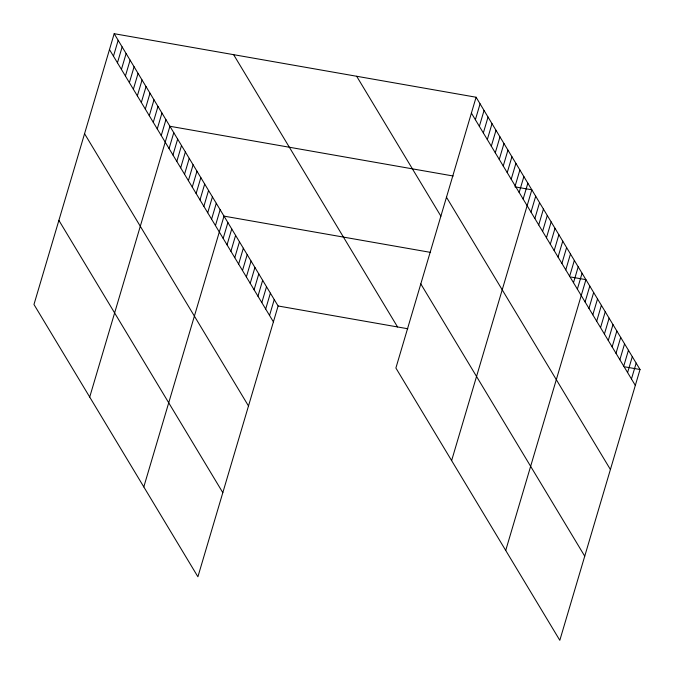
<?xml version="1.0" encoding="UTF-8"?>
<svg xmlns="http://www.w3.org/2000/svg" width="674" height="674" viewBox="0 0 674 674"><rect width="100%" height="100%" fill="white"/><g stroke="black" fill="none" stroke-linecap="round" stroke-linejoin="round"><path stroke-width="1.01" d="M114.184 33.7L33.97 304.488L197.903 576.767L278.109 305.979L114.184 33.7L476.097 97.233L640.03 369.512L559.816 640.3L395.891 368.021L476.097 97.233M113.459 56.186L118.161 40.314M117.445 62.8L122.146 46.927M121.421 69.414L126.131 53.541M125.406 76.027L130.107 60.155M129.383 82.641L134.092 66.76M133.368 89.254L138.069 73.373M137.353 95.86L142.054 79.987M141.329 102.473L146.031 86.601M145.314 109.087L150.016 93.214M149.291 115.701L153.992 99.828M153.276 122.314L157.977 106.441M157.253 128.928L161.954 113.055M161.238 135.541L165.939 119.66M89.709 397.062L169.915 126.274L453.206 176.007M169.081 148.566L173.782 132.694M172.948 154.986L177.65 139.114M176.807 161.406L181.508 145.533M180.674 167.826L185.375 151.945M184.541 174.237L189.242 158.365M188.4 180.657L193.101 164.785M192.267 187.077L196.968 171.204M196.126 193.497L200.835 177.624M199.993 199.917L204.694 184.036M203.86 206.328L208.561 190.456M207.718 212.748L212.428 196.875M211.585 219.168L216.287 203.295M215.453 225.588L220.154 209.715M143.806 486.914L224.012 216.127L430.61 252.396M223.178 238.419L227.879 222.546M227.045 244.839L231.746 228.966M230.904 251.259L235.605 235.386M234.771 257.679L239.472 241.798M238.638 264.098L243.339 248.217M242.497 270.51L247.198 254.637M246.364 276.93L251.065 261.057M250.222 283.35L254.932 267.477M254.09 289.769L258.791 273.888M257.957 296.189L262.658 280.308M261.815 302.601L266.525 286.728M265.682 309.021L270.384 293.148M269.549 315.44L274.251 299.568M475.372 119.719L480.082 103.847M479.357 126.333L484.058 110.46M483.342 132.947L488.043 117.065M487.319 139.56L492.02 123.679M491.304 146.174L496.005 130.293M495.28 152.779L499.982 136.906M499.266 159.393L503.967 143.52M503.242 166.006L507.943 150.133M507.227 172.62L511.928 156.747M511.204 179.233L515.905 163.361M515.189 185.847L519.89 169.966M519.165 192.461L523.875 176.58M523.15 199.074L527.852 183.193M451.622 460.595L531.837 189.807L514.911 186.841M530.994 212.099L535.695 196.227M534.861 218.519L539.562 202.647M538.72 224.939L543.429 209.058M542.587 231.359L547.288 215.478M546.454 237.77L551.155 221.898M550.313 244.19L555.014 228.317M554.18 250.61L558.881 234.737M558.047 257.03L562.748 241.149M561.905 263.45L566.607 247.569M565.772 269.861L570.474 253.988M569.64 276.281L574.341 260.408M573.498 282.701L578.199 266.828M577.365 289.121L582.066 273.24M505.719 550.447L585.933 279.659L571.004 277.039M585.091 301.952L589.792 286.079M588.958 308.372L593.659 292.499M592.817 314.792L597.526 298.919M596.684 321.212L601.385 305.33M600.551 327.623L605.252 311.75M604.409 334.043L609.111 318.17M608.277 340.463L612.978 324.59M612.144 346.883L616.845 331.01M616.002 353.302L620.703 337.421M619.869 359.714L624.571 343.841M623.736 366.134L628.438 350.261M627.595 372.553L632.296 356.681M631.462 378.973L636.163 363.092M278.109 305.979L407.795 328.752M625.101 366.892L640.03 369.512M471.396 113.106L635.321 385.393M446.474 197.229L610.408 469.508M356.664 76.263L440.897 216.177M420.803 283.897L584.737 556.176M233.617 54.661L397.542 326.949M109.483 49.573L273.408 321.86M84.562 133.696L248.495 405.975M58.891 220.364L222.824 492.652"/></g></svg>
